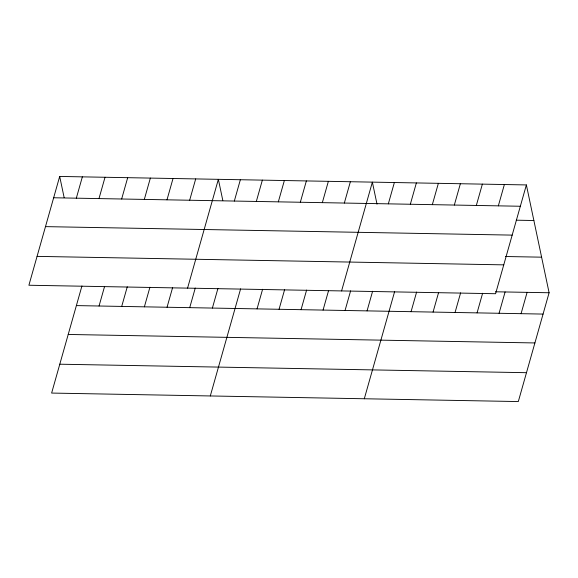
<?xml version="1.0" encoding="UTF-8"?>
<svg xmlns="http://www.w3.org/2000/svg" width="578" height="578" viewBox="0 0 578 578"><rect width="100%" height="100%" fill="white"/><g stroke="black" fill="none" stroke-linecap="round" stroke-linejoin="round"><path stroke-width="0.87" d="M59.686 176.442L28.9 285.243L495.584 293.725L526.377 184.931L59.686 176.442L64.151 197.618M76.325 198.175L82.358 176.854M98.99 198.586L105.023 177.265M81.932 285.98L51.623 393.069L518.314 401.558L549.1 292.757L526.377 184.931M121.655 198.998L127.687 177.677M99.048 306.008L104.596 286.392M144.327 199.41L150.359 178.089M121.712 306.419L127.268 286.804M166.991 199.822L173.024 178.501M144.384 306.831L149.933 287.215M189.663 200.234L195.696 178.913M167.049 307.243L172.598 287.627M187.575 288.126L218.361 179.325L222.826 200.508M189.714 307.655L195.27 288.039M234.328 201.05L240.361 179.729M212.386 308.067L217.935 288.451M256.329 201.447L262.361 180.126M210.298 395.959L240.607 288.863M278.329 201.845L284.362 180.524M257.051 308.876L262.607 289.26M300.329 202.249L306.369 180.928M279.058 309.281L284.607 289.665M322.336 202.647L328.369 181.326M301.059 309.678L306.607 290.062M344.336 203.051L350.369 181.723M323.059 310.075L328.607 290.467M341.584 290.929L372.369 182.128L377.008 204.157M345.059 310.48L350.608 290.864M388.337 203.846L394.369 182.525M367.059 310.877L372.608 291.261M410.337 204.251L416.37 182.93M364.306 398.762L394.608 291.666M432.337 204.648L438.37 183.327M411.059 311.679L416.608 292.063M454.337 205.046L460.37 183.725M433.059 312.077L438.615 292.461M476.337 205.45L482.37 184.129M455.059 312.481L460.615 292.865M498.344 205.847L504.377 184.526M477.067 312.879L482.616 293.263M499.067 313.283L505.1 291.955M521.067 313.681L527.1 292.36M53.653 197.763L520.345 206.252M516.277 220.189L533.877 220.514M45.489 226.627L512.173 235.116M505.519 256.516L541.6 257.174M37.071 256.372L503.756 264.861M495.418 291.782L549.1 292.757M76.375 305.596L543.067 314.078M68.211 334.46L534.896 342.949M59.794 364.205L526.479 372.694"/></g></svg>
